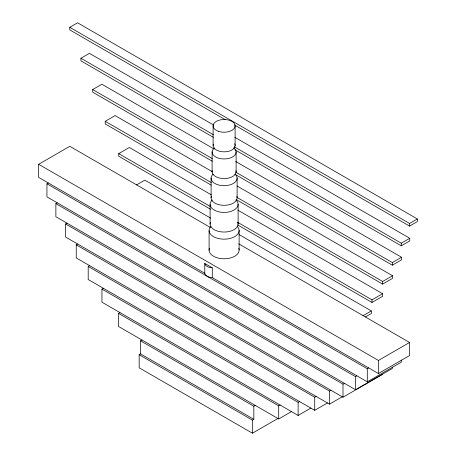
<?xml version="1.0" encoding="UTF-8"?>
<svg xmlns="http://www.w3.org/2000/svg" width="456" height="456" viewBox="0 0 456 456"><rect width="100%" height="100%" fill="white"/><g stroke="black" fill="none" stroke-linecap="round" stroke-linejoin="round"><path stroke-width="0.68" d="M225.19 119.626L69.791 29.914L69.791 27.297L77.577 22.8L417.354 218.965L417.354 221.582L409.568 226.079L234.441 124.967M213.374 137.33L80.923 60.859L80.923 58.243L89.422 53.341L213.858 125.183M212.296 161.23L92.688 92.169L92.688 89.553L101.887 84.24L214.103 149.026M211.253 185.147L105.216 123.924L105.216 121.307L115.123 115.59L212.53 171.826M238.756 243.852L409.568 342.473L409.568 355.549L378.423 373.532L212.279 277.613A8.008 4.623 0 0 1 204.79 273.286L38.646 177.367L38.646 164.285L69.791 146.308L210.387 227.476M401.269 360.137L401.269 362.201L367.291 381.814L46.945 196.867L46.945 183.791L48.364 182.976M210.529 209.247L118.714 156.243L118.714 153.626L129.333 147.493L211.288 194.809M392.337 367.114L392.337 368.488L355.526 389.737L55.877 216.737L55.877 203.661L57.291 202.84M382.641 374.33L342.997 397.216L65.573 237.052L65.573 223.97L66.992 223.155M136.481 184.959L144.826 180.143L210.689 218.167M342.422 396.674L329.494 404.136L76.243 257.925L76.243 244.843L77.662 244.028M327.568 402.893L314.714 410.314L88.196 279.534L88.196 266.458L89.615 265.643M310.918 408.063L298.121 415.45L101.956 302.191L101.956 289.115L103.369 288.295M291.606 411.506L278.707 418.95L118.537 326.479L118.537 313.397L119.956 312.582M140.579 340.837L253.838 406.228L253.838 419.303L140.579 353.919L140.579 340.837L141.993 340.022M278.274 418.272L252.419 433.2L139.165 367.81L139.165 354.734L140.579 353.919M69.791 27.297L409.568 223.463L417.354 218.965M234.321 146.803L401.269 243.19L409.762 238.288L409.762 240.905L401.269 245.807L234.937 149.779M235.729 172.14L392.337 262.559L401.536 257.247L401.536 259.857L392.337 265.175L235.114 174.397M237.143 197.476L382.641 281.477L392.548 275.755L392.548 278.371L382.641 284.094L236.527 199.739M237.639 222.289L371.971 299.837L382.584 293.71L382.584 296.326L371.971 302.453L237.639 224.899M362.999 315.74L371.344 310.924L371.344 313.534L365.381 316.977M253.838 406.228L255.252 405.407M139.165 354.734L252.419 420.124L253.838 419.303M118.537 313.397L278.707 405.874L280.126 405.059M101.956 289.115L298.121 402.369L299.541 401.554M88.196 266.458L314.714 397.233L316.128 396.418M38.646 164.285L378.423 360.451L409.568 342.473M46.945 183.791L367.291 368.739L368.704 367.924M76.243 244.843L329.494 391.06L330.913 390.239M55.877 203.661L355.526 376.662L356.945 375.847M65.573 223.97L342.997 384.14L344.417 383.325M234.806 137.279L409.762 238.288M80.923 58.243L213.374 134.714M235.684 161.487L401.536 257.247M92.688 89.553L212.296 158.614M237.194 186.065L392.548 275.755M105.216 121.307L211.253 182.531M237.781 210.108L382.584 293.71M118.714 153.626L210.529 206.631M239.001 234.515L371.344 310.924M204.79 273.286L204.79 263.477L212.279 267.803L212.279 277.613M409.568 223.463L409.568 226.079M401.269 243.19L401.269 245.807M392.337 262.559L392.337 265.175M382.641 281.477L382.641 284.094M378.423 360.451L378.423 373.532M371.971 299.837L371.971 302.453M367.291 368.739L367.291 381.814M355.526 376.662L355.526 389.737M342.997 384.14L342.997 397.216M329.494 391.06L329.494 404.136M314.714 397.233L314.714 410.314M298.121 402.369L298.121 415.45M278.707 405.874L278.707 418.95M252.419 420.124L252.419 433.2M239.121 230.32L239.121 249.934M238.117 204.174L238.117 223.793M237.114 177.948L237.114 197.568M236.111 151.74L236.111 171.929M235.114 126.067L235.114 145.686M213.094 125.936L213.094 145.555M212.103 151.74L212.103 171.929M211.094 178.102L211.094 197.722M210.096 204.499L210.096 224.118M209.093 230.668L209.093 250.281M238.779 248.269A15.014 8.67 0 0 1 224.107 258.78A15.014 8.67 0 0 1 209.435 248.269M237.285 226.336A15.014 8.67 0 0 1 224.107 239.161A15.014 8.67 0 0 1 210.928 226.336M237.804 222.232A14.016 8.094 0 0 1 224.107 232.047A14.016 8.094 0 0 1 210.41 222.232M235.894 199.962A14.016 8.094 0 0 1 233.284 210.45A14.016 8.094 0 0 1 214.93 210.45A14.016 8.094 0 0 1 212.319 199.962M236.824 196.2A13.013 7.513 0 0 1 224.107 205.314A13.013 7.513 0 0 1 211.39 196.2M235.057 174.118A13.013 7.513 0 0 1 232.628 183.859A13.013 7.513 0 0 1 215.585 183.859A13.013 7.513 0 0 1 213.157 174.118M235.997 170.652A12.016 6.937 0 0 1 224.107 178.575A12.016 6.937 0 0 1 212.217 170.652M233.723 147.869A12.016 6.937 0 0 1 232.189 157.155A12.016 6.937 0 0 1 216.024 157.155A12.016 6.937 0 0 1 214.491 147.869M234.675 143.697A11.012 6.355 0 0 1 224.5 151.837A11.012 6.355 0 0 1 213.345 144.136M212.279 267.803A8.008 4.623 0 0 1 204.79 263.477M218.601 131.374A11.012 6.355 0 0 0 235.119 125.867A11.012 6.355 0 0 0 218.601 120.361A11.012 6.355 0 0 0 218.601 131.374"/></g></svg>
